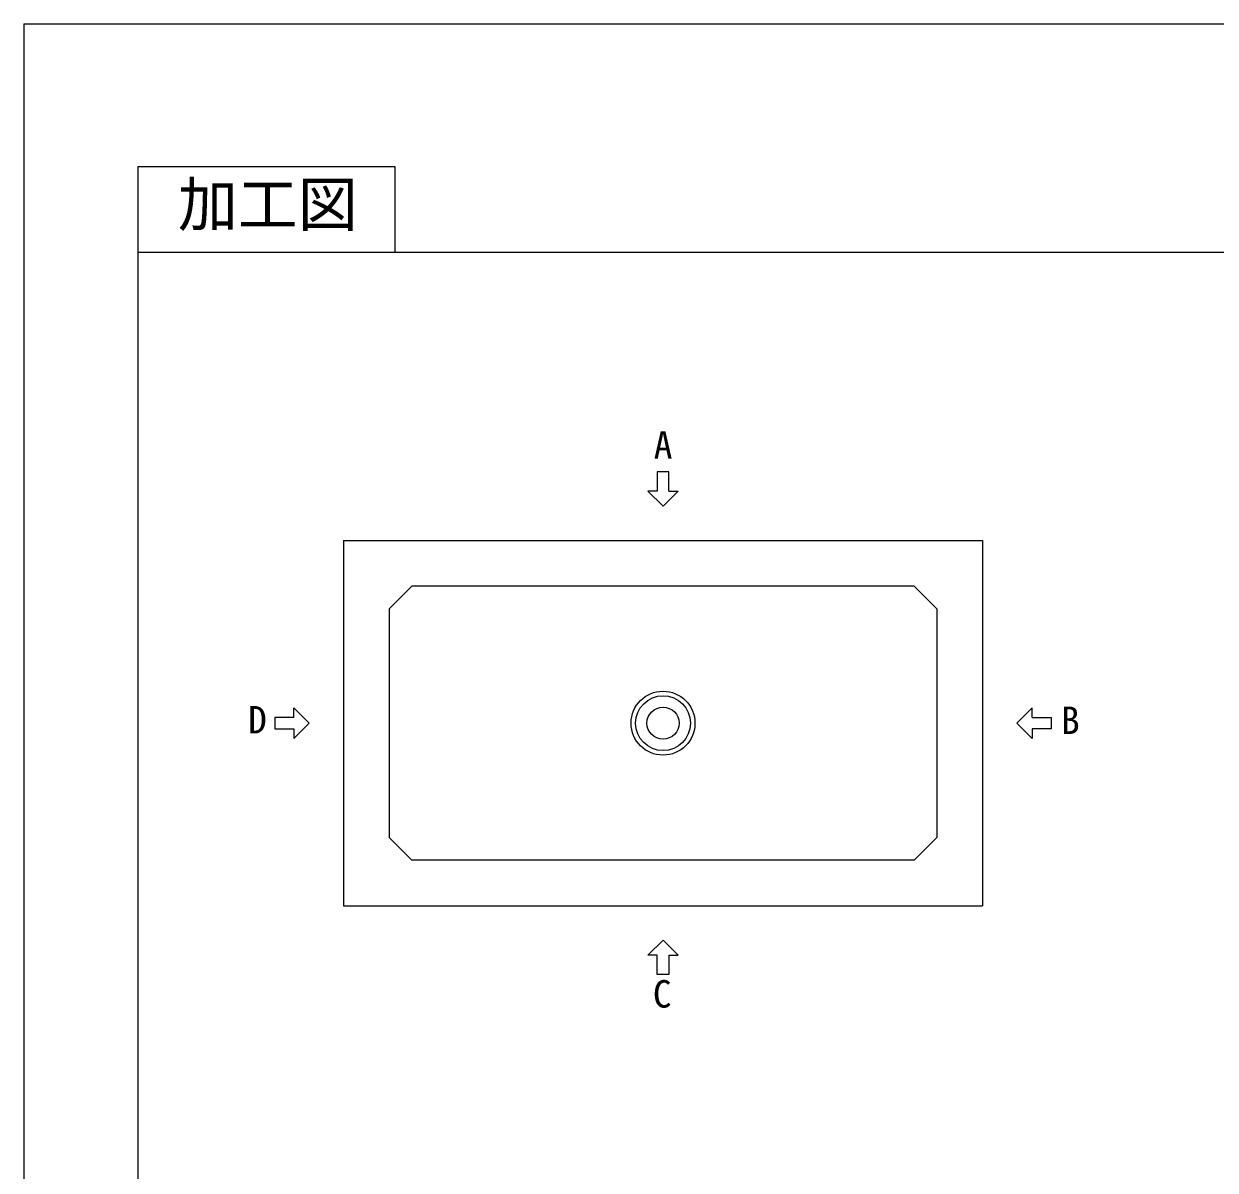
# Model space of a CAD drawing. Units: millimetres, scale not verified. Extents: x -3712 to 3712, y -2625 to 2625.
# Drawn here: x -3712 to -1103, y 115 to 2625 of the extents above; entities that cross this region are included whole.
import ezdxf
from ezdxf.enums import TextEntityAlignment as Align

# ---------------------------------------------------------------- set-up
doc = ezdxf.new("R2010")
doc.units = ezdxf.units.MM
doc.header["$LTSCALE"] = 10
doc.linetypes.add('LONG_DASHED1', pattern=[7, 6, -1])
for name, color, linetype, lineweight in [('0-0_D-TTL', 7, 'Continuous', 9), ('0-1_Defpoints', 7, 'Continuous', 9), ('0-3_D-TTL-TXT', 7, 'Continuous', 9), ('0-4_D-STR-TXT', 7, 'Continuous', 9), ('0-8_D-STR', 7, 'LONG_DASHED1', 9)]:
    doc.layers.add(name, color=color, linetype=linetype, lineweight=lineweight)
doc.styles.add('ＭＳ ゴシック', font='')
doc.styles.get('ＭＳ ゴシック').set_extended_font_data('MS Gothic')

# ---------------------------------------------------------------- blocks, each defined once
blk = doc.blocks.new('A$C4DE05FD1')
at = {"layer": '0-0_D-TTL', "color": 134}
for p, q in [((2000, 39500), (2000, 2000)), ((2000, 38000), (57400, 38000))]:
    blk.add_line(p, q, dxfattribs=at)
blk.add_lwpolyline([(2000, 39500), (6500, 39500), (6500, 38000)], dxfattribs=at)
at = {"layer": '0-1_Defpoints', "color": 134}
for q in [(0, 0), (59400, 42000)]:
    blk.add_line((0, 42000), q, dxfattribs=at)
at = {"layer": '0-3_D-TTL-TXT', "style": 'ＭＳ ゴシック'}
blk.add_text('加工図', height=769.7, dxfattribs=at).set_placement((2699.92, 38223.71), align=Align.BOTTOM_LEFT)
blk = doc.blocks.new('A$C72AA2B03')
at = {"layer": '0-8_D-STR', "linetype": 'Continuous'}
for p, q in [((-7000, 4000), (7000, 4000)), ((7000, 4000), (7000, -4000)), ((-6000, 2500), (-6000, -2500)), ((-5500, -3000), (-6000, -2500)), ((5500, -3000), (6000, -2500)), ((5500, -3000), (-5500, -3000))]:
    blk.add_line(p, q, dxfattribs=at)
for points in [[(-7000, 4000), (-7000, -4000), (7000, -4000)], [(5500, 3000), (-5500, 3000), (-6000, 2500)], [(5500, 3000), (6000, 2500), (6000, -2500)]]:
    blk.add_lwpolyline(points, dxfattribs=at)
for radius in [700, 600, 352]:
    blk.add_circle((0, 0), radius, dxfattribs=at)
blk = doc.blocks.new('A$C13A32EE1')
at = {"layer": '0-4_D-STR-TXT'}
for p, q in [((75, 200), (75, 450)), ((0, 0), (-200, 200)), ((-75, 200), (-200, 200)), ((0, 0), (200, 200)), ((75, 200), (200, 200))]:
    blk.add_line(p, q, dxfattribs=at)
blk.add_lwpolyline([(75, 450), (-75, 450), (-75, 200)], dxfattribs=at)
blk = doc.blocks.new('A$C741276F9')
at = {"layer": '0-4_D-STR-TXT', "xscale": 1.666667, "yscale": 1.666667}
blk.add_blockref('A$C13A32EE1', (0, 4750), dxfattribs=at)
at = {"layer": '0-4_D-STR-TXT', "yscale": 1.666667}
for p, xscale, rotation in [((-7750, 0), 1.666667, 90), ((7750, 0), -1.666667, 270), ((0, -4750), -1.666667, 180)]:
    blk.add_blockref('A$C13A32EE1', p, dxfattribs=dict(at, xscale=xscale, rotation=rotation))
at = {"layer": '0-4_D-STR-TXT', "style": 'ＭＳ ゴシック'}
for s, p in [('A', (-203.7, 5611.6)), ('D', (-9087.9, -405.8)), ('B', (8716.5, -417.1)), ('C', (-223.1, -6407.7))]:
    blk.add_text(s, height=601.3, dxfattribs=at).set_placement(p, align=Align.BOTTOM_LEFT)

msp = doc.modelspace()

# ---------------------------------------------------------------- block references
at = {"layer": '0-0_D-TTL', "xscale": 0.125, "yscale": 0.125}
msp.add_blockref('A$C4DE05FD1', (-3712.5, -2625), dxfattribs=at)
at = {"layer": '0-4_D-STR-TXT', "xscale": 0.1, "yscale": 0.1}
msp.add_blockref('A$C741276F9', (-2312.5, 1093.75), dxfattribs=at)
at = {"layer": '0-8_D-STR', "xscale": 0.1, "yscale": 0.1}
msp.add_blockref('A$C72AA2B03', (-2312.5, 1093.75), dxfattribs=at)

doc.saveas('drawing.dxf')
